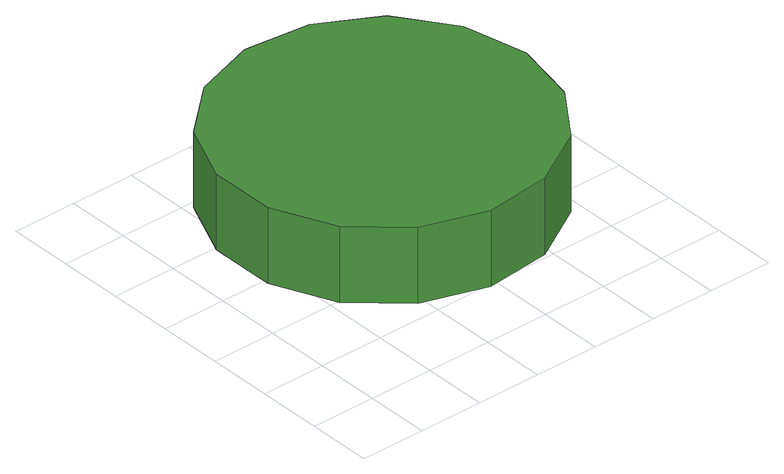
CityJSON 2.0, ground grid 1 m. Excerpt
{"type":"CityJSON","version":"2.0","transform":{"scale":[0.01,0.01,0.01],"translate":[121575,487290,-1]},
"CityObjects":{
"tree1":{"type":"SolitaryVegetationObject","attributes":{"function":"something"},"geometry":[{"type":"MultiSurface","lod":"1","boundaries":[[[0,1,2,3,4,5,6,7,8,9,10,11,12,13,14]],[[15,16,17,18,19,20,21,22,23,24,25,26,27,28,29]],[[0,29,28,1]],[[1,28,27,2]],[[2,27,26,3]],[[3,26,25,4]],[[4,25,24,5]],[[5,24,23,6]],[[6,23,22,7]],[[7,22,21,8]],[[8,21,20,9]],[[9,20,19,10]],[[10,19,18,11]],[[11,18,17,12]],[[12,17,16,13]],[[13,16,15,14]],[[14,15,29,0]]]}]}
},
"vertices":[
[563,344,183],[541,445,183],[481,529,183],[391,580,183],[288,591,183],[190,559,183],[113,490,183],[71,395,183],[71,292,183],[113,197,183],[190,128,183],[288,96,183],[391,107,183],[481,159,183],[541,242,183],[541,242,62],[481,159,62],[391,107,62],[288,96,62],[190,128,62],[113,197,62],[71,292,62],[71,395,62],[113,490,62],[190,559,62],[288,591,62],[391,580,62],[481,529,62],[541,445,62],[563,344,62]
]}
